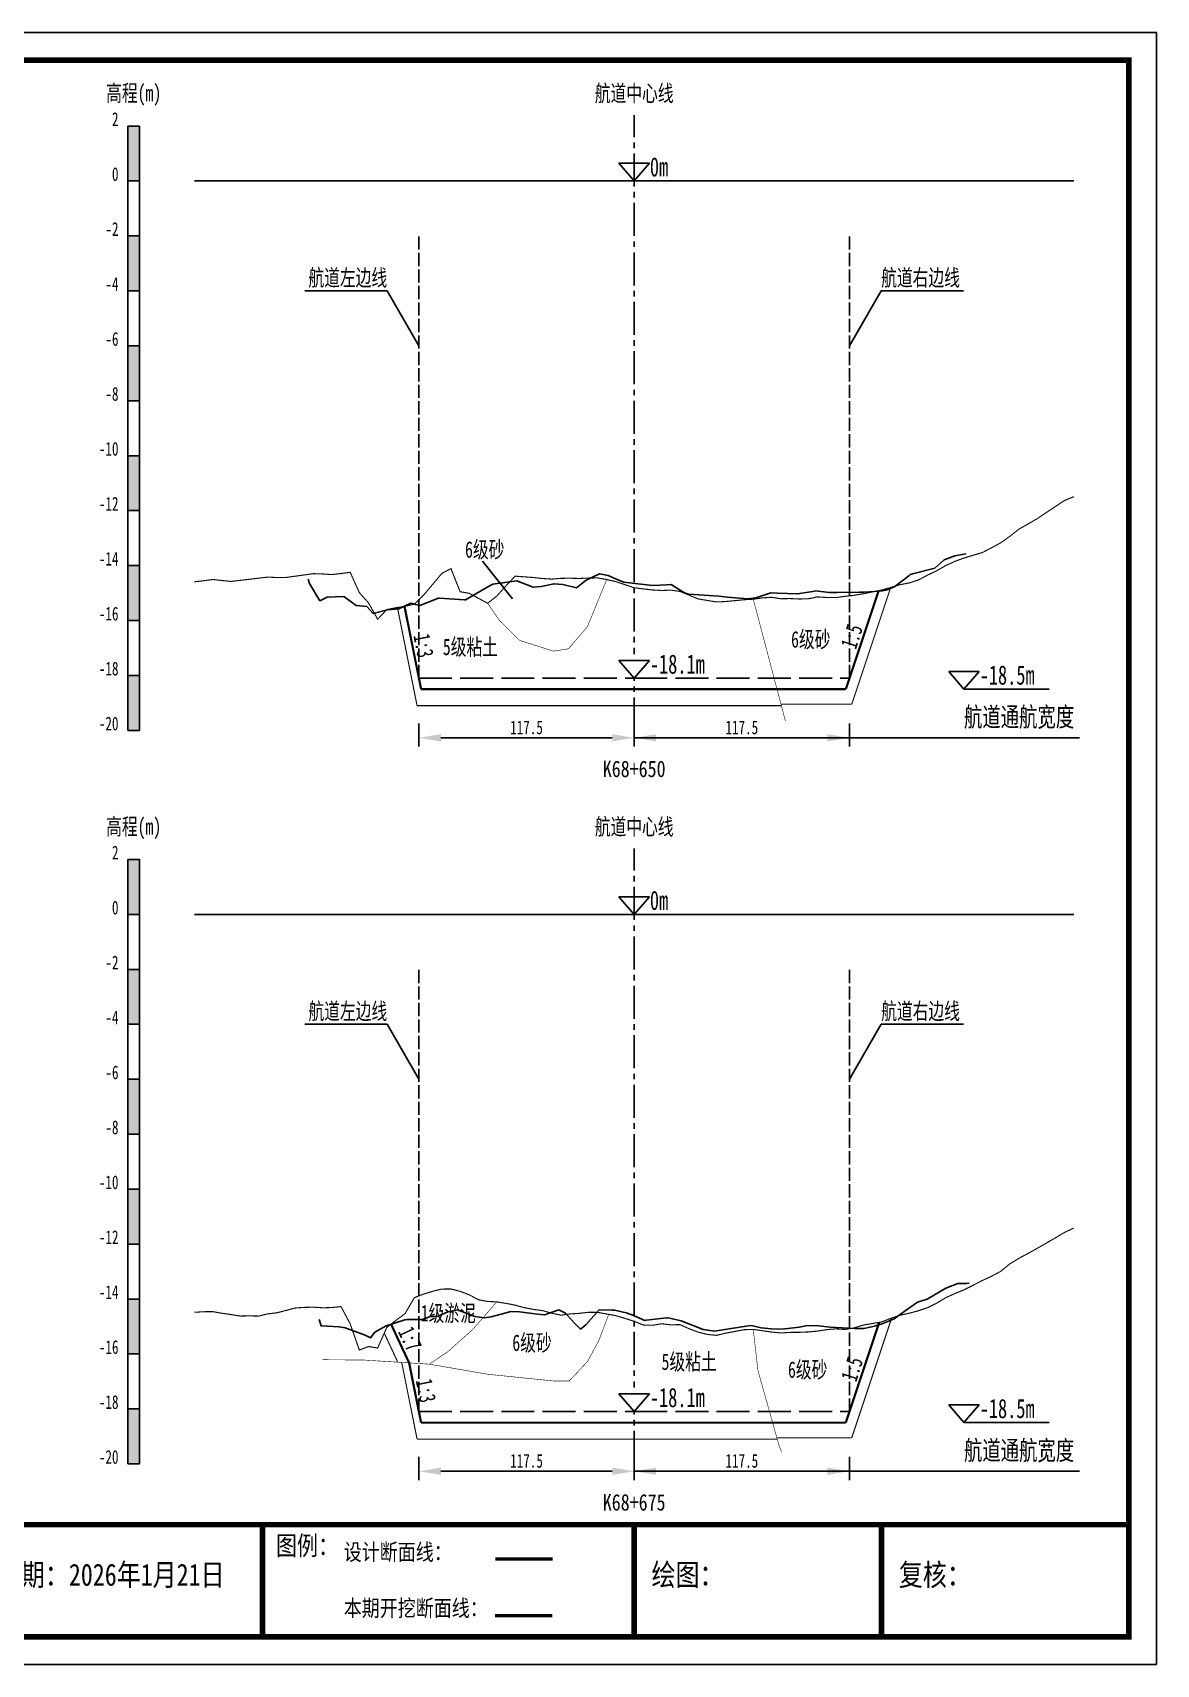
# Model space of a CAD drawing. Header units: millimetres. Extents: x 0 to 1680, y -8762 to 0.
# Drawn here: x 215.6 to 420, y -5643 to -5346 of the extents above; entities that cross this region are included whole.
import ezdxf
from ezdxf.enums import TextEntityAlignment as Align

# ---------------------------------------------------------------- set-up
doc = ezdxf.new("R2010")
doc.units = ezdxf.units.MM
for name, pattern in [('ACAD_ISO02W100', [15, 12, -3]), ('ACAD_ISO05W100', [33, 24, -3, 0, -3, 0, -3]), ('CENTER2', [1.125, 0.75, -0.125, 0.125, -0.125])]:
    doc.linetypes.add(name, pattern=pattern)
for name, color, linetype in [('0-桩号', 1, 'Continuous'), ('0-航道左右边线标注', 8, 'Continuous'), ('1-疏浚底高', 7, 'Continuous'), ('1-通航宽度', 7, 'Continuous'), ('1-通航底高', 7, 'Continuous'), ('202601', 5, 'Continuous'), ('DMX', 20, 'Continuous'), ('L1', 7, 'Continuous'), ('图幅外框线', 145, 'Continuous'), ('地质分层', 6, 'Continuous'), ('坡比', 1, 'Continuous'), ('尺寸标注', 1, 'Continuous'), ('开挖线', 4, 'Continuous'), ('标尺', 7, 'Continuous'), ('超挖线', 3, 'Continuous'), ('辅助框', 7, 'Continuous'), ('通航底面线', 7, 'ACAD_ISO02W100')]:
    doc.layers.add(name, color=color, linetype=linetype)
doc.styles.get("Standard").update_dxf_attribs({"font": 'arial.ttf'})
doc.styles.add('仿宋', font='仿宋_GB2312.ttf', dxfattribs={"width": 0.8})
doc.styles.add('仿宋GB2312', font='仿宋_GB2312.ttf', dxfattribs={"width": 0.7, "height": 2.5})
doc.styles.add('仿宋体', font='仿宋_GB2312.ttf', dxfattribs={"width": 0.8})
doc.dimstyles.new('2000', dxfattribs={"dimtxt": 3, "dimasz": 2.5, "dimexe": 1.25, "dimexo": 0.625, "dimtad": 1, "dimlfac": 2, "dimdsep": 46, "dimtxsty": 'Standard', "dimcen": 2.5, "dimadec": 0, "dimazin": 0, "dimtfac": 1, "dimtmove": 0, "dimatfit": 3, "dimfxl": 0, "dimarcsym": 0})

# ---------------------------------------------------------------- blocks, each defined once
blk = doc.blocks.new('标尺')
at = {"layer": '标尺', "linetype": 'Continuous'}
for points in [[(-2.116669999959413, 100), (0, 100), (0, 90), (-2.116669999959413, 90)], [(-2.116669999959413, 80), (0, 80), (0, 70), (-2.116669999959413, 70)], [(-2.116669999959413, 60), (0, 60), (0, 50), (-2.116669999959413, 50)], [(-2.116669999959413, 40), (0, 40), (0, 30), (-2.116669999959413, 30)], [(-2.116669999959413, 20), (0, 20), (0, 10), (-2.116669999959413, 10)], [(-2.116669999959413, 0), (0, 0), (0, -10), (-2.116669999959413, -10)]]:
    blk.add_hatch(color=256, dxfattribs=at).paths.add_polyline_path(points)
for p, q in [((-2.116669999959413, -10), (-2.116669999959413, 100)), ((0, -10), (0, 100)), ((-2.116669999959413, 80), (0, 80)), ((-2.116669999959413, 70), (0, 70)), ((-2.116669999959413, 60), (0, 60)), ((-2.116669999959413, 50), (0, 50)), ((-2.116669999959413, 40), (0, 40)), ((-2.116669999959413, 30), (0, 30)), ((-2.116669999959413, 20), (0, 20)), ((-2.116669999959413, 10), (0, 10)), ((-2.116669999959413, 0), (0, 0)), ((-2.116669999959413, -10), (0, -10))]:
    blk.add_line(p, q, dxfattribs=at)
at = {"layer": '标尺'}
for points in [[(-2.116669999959413, 100), (0, 100), (0, 90), (-2.116669999959413, 90)], [(-2.116669999959413, 100), (0, 100), (0, 90), (-2.116669999959413, 90)], [(-2.116669999959413, 80), (0, 80), (0, 70), (-2.116669999959413, 70)], [(-2.116669999959413, 80), (0, 80), (0, 70), (-2.116669999959413, 70)], [(-2.116669999959413, 60), (0, 60), (0, 50), (-2.116669999959413, 50)], [(-2.116669999959413, 60), (0, 60), (0, 50), (-2.116669999959413, 50)], [(-2.116669999959413, 40), (0, 40), (0, 30), (-2.116669999959413, 30)], [(-2.116669999959413, 40), (0, 40), (0, 30), (-2.116669999959413, 30)], [(-2.116669999959413, 20), (0, 20), (0, 10), (-2.116669999959413, 10)], [(-2.116669999959413, 20), (0, 20), (0, 10), (-2.116669999959413, 10)], [(-2.116669999959413, 0), (0, 0), (0, -10), (-2.116669999959413, -10)], [(-2.116669999959413, 0), (0, 0), (0, -10), (-2.116669999959413, -10)]]:
    blk.add_lwpolyline(points, close=True, dxfattribs=at)
at = {"layer": '标尺', "style": '仿宋GB2312', "width": 0.7}
blk.add_text('高程(m)', height=3, dxfattribs=at).set_placement((-1.058334999950603, 106.0000000009313), align=Align.MIDDLE_CENTER)
for s, p in [('2', (-3.816669999971054, 100)), ('0', (-3.816669999971054, 90)), ('-2', (-3.816669999971054, 80)), ('-4', (-3.816669999971054, 70)), ('-6', (-3.816669999971054, 60)), ('-8', (-3.816669999971054, 50)), ('-10', (-3.816669999971054, 40)), ('-12', (-3.816669999971054, 30)), ('-14', (-3.816669999971054, 20)), ('-16', (-3.816669999971054, 10)), ('-18', (-3.816669999971054, 0)), ('-20', (-3.816669999971054, -10))]:
    blk.add_text(s, height=2.5, dxfattribs=at).set_placement(p, align=Align.RIGHT)
blk = doc.blocks.new('*D211')
at = {"layer": 'Defpoints', "color": 0, "ltscale": 0.5}
for p in [(285.83333333351, -5463.5), (325, -5463.5), (325, -5474.35333821423)]:
    blk.add_point(p, dxfattribs=at)
at = {"layer": '尺寸标注', "color": 0, "lineweight": -2, "ltscale": 0.5}
for p, q in [((285.83333333351, -5471.75), (285.83333333351, -5475.953338214231)), ((325, -5471.75), (325, -5475.953338214231)), ((289.83333333351, -5474.35333821423), (321, -5474.35333821423))]:
    blk.add_line(p, q, dxfattribs=at)
at = {"layer": '尺寸标注', "color": 0, "ltscale": 0.5}
for points in [[(289.83333333351, -5473.686671547563), (289.83333333351, -5475.020004880897), (285.83333333351, -5474.35333821423)], [(321, -5473.686671547563), (321, -5475.020004880897), (325, -5474.35333821423)]]:
    blk.add_solid(points, dxfattribs=at)
at = {"layer": '尺寸标注', "color": 0, "ltscale": 0.5, "insert": (305.416666666755, -5472.47833821423), "char_height": 2.5, "attachment_point": 5, "style": '仿宋GB2312'}
blk.add_mtext('117.5', dxfattribs=at)
blk = doc.blocks.new('*D212')
at = {"layer": 'Defpoints', "color": 0, "ltscale": 0.5}
for p in [(285.833333333811, -5597), (325, -5597), (325, -5607.853307961878)]:
    blk.add_point(p, dxfattribs=at)
at = {"layer": '尺寸标注', "color": 0, "lineweight": -2, "ltscale": 0.5}
for p, q in [((285.833333333811, -5605.25), (285.833333333811, -5609.453307961879)), ((325, -5605.25), (325, -5609.453307961879)), ((289.833333333811, -5607.853307961878), (321, -5607.853307961878))]:
    blk.add_line(p, q, dxfattribs=at)
at = {"layer": '尺寸标注', "color": 0, "ltscale": 0.5}
for points in [[(289.833333333811, -5607.186641295211), (289.833333333811, -5608.519974628545), (285.833333333811, -5607.853307961878)], [(321, -5607.186641295211), (321, -5608.519974628545), (325, -5607.853307961878)]]:
    blk.add_solid(points, dxfattribs=at)
at = {"layer": '尺寸标注', "color": 0, "ltscale": 0.5, "insert": (305.4166666669055, -5605.978307961878), "char_height": 2.5, "attachment_point": 5, "style": '仿宋GB2312'}
blk.add_mtext('117.5', dxfattribs=at)
blk = doc.blocks.new('*D152')
at = {"layer": 'Defpoints', "color": 0, "ltscale": 0.5}
for p in [(325, -5463.5), (364.166666666189, -5463.5), (364.166666666189, -5474.353284410656)]:
    blk.add_point(p, dxfattribs=at)
at = {"layer": '尺寸标注', "color": 0, "lineweight": -2, "ltscale": 0.5}
for p, q in [((325, -5471.75), (325, -5475.953284410656)), ((364.166666666189, -5471.75), (364.166666666189, -5475.953284410656)), ((329, -5474.353284410656), (360.166666666189, -5474.353284410656))]:
    blk.add_line(p, q, dxfattribs=at)
at = {"layer": '尺寸标注', "color": 0, "ltscale": 0.5}
for points in [[(329, -5473.686617743989), (329, -5475.019951077323), (325, -5474.353284410656)], [(360.166666666189, -5473.686617743989), (360.166666666189, -5475.019951077323), (364.166666666189, -5474.353284410656)]]:
    blk.add_solid(points, dxfattribs=at)
at = {"layer": '尺寸标注', "color": 0, "ltscale": 0.5, "insert": (344.5833333330945, -5472.478284410656), "char_height": 2.5, "attachment_point": 5, "style": '仿宋GB2312'}
blk.add_mtext('117.5', dxfattribs=at)
blk = doc.blocks.new('*D153')
at = {"layer": 'Defpoints', "color": 0, "ltscale": 0.5}
for p in [(325, -5597), (364.166666667879, -5597), (364.166666667879, -5607.85325414743)]:
    blk.add_point(p, dxfattribs=at)
at = {"layer": '尺寸标注', "color": 0, "lineweight": -2, "ltscale": 0.5}
for p, q in [((325, -5605.25), (325, -5609.45325414743)), ((364.166666667879, -5605.25), (364.166666667879, -5609.45325414743)), ((329, -5607.85325414743), (360.166666667879, -5607.85325414743))]:
    blk.add_line(p, q, dxfattribs=at)
at = {"layer": '尺寸标注', "color": 0, "ltscale": 0.5}
for points in [[(329, -5607.186587480763), (329, -5608.519920814097), (325, -5607.85325414743)], [(360.166666667879, -5607.186587480763), (360.166666667879, -5608.519920814097), (364.166666667879, -5607.85325414743)]]:
    blk.add_solid(points, dxfattribs=at)
at = {"layer": '尺寸标注', "color": 0, "ltscale": 0.5, "insert": (344.5833333339395, -5605.97825414743), "char_height": 2.5, "attachment_point": 5, "style": '仿宋GB2312'}
blk.add_mtext('117.5', dxfattribs=at)
blk = doc.blocks.new('通航底高')
at = {"layer": '1-通航底高'}
for p, q in [((-2.762494692986365, 3.232132659759372), (5.923793651163578e-06, 6.932765245437622e-06)), ((2.762506540631875, 3.232132659759372), (-2.762494692986365, 3.232132659759372)), ((5.923793651163578e-06, 6.932765245437622e-06), (2.762506540631875, 3.232132659759372))]:
    blk.add_line(p, q, dxfattribs=at)
at = {"layer": '1-通航底高', "style": '仿宋', "width": 0.7}
blk.add_attdef('通航底高', (2.856129719933961, 0.8203305718488991), '', height=3.5, dxfattribs=at)
blk = doc.blocks.new('疏浚底高')
at = {"layer": '1-疏浚底高'}
for p, q in [((-2.762500616780017, 3.232125726994127), (0, 0)), ((2.762500616838224, 3.232125726994127), (-2.762500616780017, 3.232125726994127)), ((0, 0), (2.762500616838224, 3.232125726994127)), ((-5.923793651163578e-06, -6.932765245437622e-06), (15.51466270413067, -6.932765245437622e-06))]:
    blk.add_line(p, q, dxfattribs=at)
at = {"layer": '1-疏浚底高', "style": '仿宋', "width": 0.7}
blk.add_attdef('疏浚底高', (2.856123796140309, 0.8203236390836537), '', height=3.5, dxfattribs=at)

msp = doc.modelspace()

# ---------------------------------------------------------------- linework, layer by layer
at = {"layer": '0-航道左右边线标注', "linetype": 'ACAD_ISO02W100', "ltscale": 0.2}
for points in [[(285.8333333335099, -5463.5), (285.8333333335099, -5383)], [(364.166666666189, -5463.5), (364.166666666189, -5383)], [(285.833333333811, -5597), (285.833333333811, -5516.5)], [(364.1666666678789, -5597), (364.1666666678789, -5516.5)]]:
    msp.add_lwpolyline(points, dxfattribs=at)
at = {"layer": '0-航道左右边线标注'}
for points in [[(285.83333333351, -5403), (280.0598306416429, -5392.999999999984), (265.0598306416429, -5392.99999999994)], [(364.166666666189, -5403), (369.9401693581144, -5393.000000000016), (384.9401693581144, -5393.00000000006)], [(285.833333333811, -5536.5), (280.0598306419438, -5526.499999999984), (265.0598306419438, -5526.49999999994)], [(364.166666667879, -5536.5), (369.9401693598044, -5526.500000000016), (384.9401693598044, -5526.50000000006)]]:
    msp.add_lwpolyline(points, dxfattribs=at)
at = {"layer": '1-通航宽度'}
for points in [[(325, -5474.35), (406, -5474.35)], [(325, -5607.85), (406, -5607.85)]]:
    msp.add_lwpolyline(points, dxfattribs=at)
at = {"layer": '202601', "color": 1, "linetype": 'Continuous'}
for points in [[(265.7169999999994, -5445.499999999767), (265.9532222222214, -5446.249998092419), (267.8398888888884, -5449.399998664623), (269.1632222222213, -5448.749998092419), (272.1498888888884, -5448.650000571972), (274.3932222222214, -5450.249999046093), (276.3532222222213, -5450.449998855358), (277.5198888888884, -5451.699998855358), (280.1265555555554, -5451.049998283153), (282.1998888888884, -5450.849998473888), (284.3932222222214, -5449.849999427563), (285.9965555555553, -5450.249999046093), (289.3698888888883, -5448.949997901685), (289.4565555555554, -5448.949997901685), (289.5032222222214, -5448.949997901685), (290.4865555555554, -5448.999999046093), (294.1532222222214, -5449.249999999767), (294.3032222222214, -5449.249999999767), (298.7832222222214, -5446.649997710949), (299.2565555555554, -5446.400001525646), (303.6532222222214, -5445.80000209785), (306.6132222222214, -5446.949999809032), (308.0598888888884, -5446.800001144176), (310.4232222222214, -5446.299999236828), (312.0298888888884, -5446.449997901685), (314.4832222222213, -5447.05000209785), (316.2765555555554, -5445.649998664623), (318.7032222222214, -5444.500000953441), (320.2498888888884, -5444.799998283153), (321.9965555555553, -5445.600002288586), (323.1132222222214, -5446.049998283153), (325.6865555555554, -5446.350000381237), (328.4198888888884, -5446.600001334911), (330.9565555555554, -5446.499999046093), (331.7298888888884, -5446.449997901685), (332.5665555555554, -5447.000000953441), (334.1465555555554, -5447.949998855358), (334.8765555555553, -5448.199999809032), (337.7598888888884, -5448.399999618297), (340.3765555555553, -5448.549998283153), (341.9665555555554, -5448.749998092419), (345.6732222222214, -5449.050000190502), (347.1032222222213, -5448.850000381237), (349.8665555555554, -5447.949998855358), (351.0632222222214, -5447.999999999767), (354.7032222222214, -5448.149998664623), (357.4798888888884, -5447.699997901685), (357.9965555555553, -5447.600000381237), (360.4598888888884, -5447.899997710949), (361.0865555555554, -5447.899997710949), (361.9432222222214, -5447.899997710949), (365.9865555555554, -5447.850001334911), (366.7932222222214, -5447.850001334911), (368.6732222222214, -5447.699997901685), (370.1598888888884, -5447.600000381237), (370.8465555555554, -5447.450001716381), (372.4498888888884, -5446.800001144176), (374.9465555555554, -5444.849999427563), (375.2298888888884, -5444.649999618297), (375.6065555555554, -5444.500000953441), (379.6798888888884, -5443.500001907116), (381.4098888888884, -5441.949999809032), (383.3632222222214, -5441.200001716381), (385.3298888888884, -5440.849998473888)], [(267.6870000001984, -5580.249999999069), (268.0332222224204, -5581.39999771025), (271.3132222224204, -5581.550001143478), (272.4065555557544, -5581.750000952743), (273.7732222224204, -5582.24999809172), (276.0365555557544, -5583.09999847319), (277.0532222224204, -5583.549999236129), (277.8398888890874, -5582.550000189804), (279.8598888890874, -5581.39999771025), (283.3032222224204, -5580.300001143478), (283.6898888890874, -5580.249999999069), (284.1265555557544, -5580.199998854659), (286.4732222224204, -5580.199998854659), (287.7498888890874, -5579.74999809172), (289.3298888890874, -5579.650000571273), (291.1232222224204, -5578.850001334213), (292.8865555557544, -5578.49999809172), (295.9898888890874, -5579.700001715682), (297.7165555557544, -5579.900001524948), (298.9565555557544, -5579.74999809172), (300.8198888890874, -5579.250000952743), (302.5698888890874, -5578.749999045394), (304.1365555557544, -5578.850001334213), (307.4165555557544, -5579.250000952743), (308.6765555557544, -5579.34999847319), (311.3132222224204, -5578.450001715682), (312.4798888890874, -5579.100002287887), (314.0998888890874, -5580.849999426864), (315.2365555557544, -5582.000001906417), (316.2132222224204, -5581.199997900985), (318.6432222224204, -5578.450001715682), (320.9665555557544, -5578.549999236129), (321.5032222224204, -5578.549999236129), (323.7632222224204, -5579.100002287887), (324.1432222224204, -5579.250000952743), (324.4565555557544, -5579.300002097152), (326.9165555557544, -5580.399998663925), (326.9265555557544, -5580.399998663925), (327.1832222224204, -5580.350002287887), (330.9132222224204, -5579.900001524948), (331.1932222224204, -5579.949997900985), (333.5198888890874, -5580.500000952743), (335.2432222224204, -5581.150001524948), (337.5365555557544, -5582.049998282455), (339.6198888890874, -5582.350000380538), (341.1298888890874, -5582.099999426864), (345.3665555557544, -5581.449998854659), (346.2832222224204, -5581.350001334213), (348.0965555557544, -5581.750000952743), (349.9065555557544, -5581.899999617599), (351.0265555557544, -5582.000001906417), (352.3898888890874, -5581.899999617599), (355.0532222224204, -5581.649998663925), (356.4965555557544, -5581.350001334213), (358.5398888890874, -5581.39999771025), (360.6798888890874, -5581.600002287887), (365.1332222224204, -5581.84999847319), (366.7998888890874, -5581.84999847319), (367.9132222224204, -5581.649998663925), (368.8765555557544, -5581.39999771025), (370.1132222224204, -5580.99999809172), (372.3198888890874, -5580.100001334213), (374.3265555557544, -5578.650001524948), (376.5598888890874, -5577.099999426864), (378.2765555557544, -5576.550001143478), (381.6898888890874, -5574.549998282455), (383.8798888890874, -5573.650001524948), (385.4298888890874, -5573.699997900985), (385.9565555557544, -5573.600000380538)]]:
    msp.add_lwpolyline(points, dxfattribs=at)
at = {"layer": 'DMX', "color": 7, "linetype": 'Continuous', "const_width": 0.2}
for points in [[(244.9999999999997, -5445.950000000186), (244.9999999999997, -5445.950000000186), (246.6666666666861, -5445.770000000019), (248.3333333333139, -5445.535000000149), (250, -5445.725000000093), (251.6666666666861, -5445.89000000013), (253.3333333333139, -5445.694999999832), (255, -5445.495000000112), (256.6666666666861, -5445.299999999814), (258.3333333333139, -5445.100000000093), (260, -5445.180000000168), (261.6666666666861, -5445.165000000037), (263.3333333333139, -5444.935000000056), (265, -5444.705000000075), (266.6666666666861, -5444.475000000093), (268.3333333333139, -5444.529999999795), (270, -5444.634999999776), (271.6666666666861, -5444.450000000186), (273.3333333333139, -5444.229999999981), (275, -5447.935000000056), (276.6666666666861, -5449.790000000037), (278.3333333333139, -5452.76500000013), (280, -5451.01500000013), (281.6666666666861, -5450.680000000168), (283.3333333333139, -5450.410000000149), (285, -5450.029999999795), (286.6666666666861, -5448.415000000037), (288.3333333333139, -5446.424999999814), (290, -5444.439999999944), (291.6666666666861, -5443.549999999814), (293.3333333333139, -5447.76500000013), (295, -5448.055000000168), (296.6666666666861, -5448.955000000075), (298.3333333333139, -5449.85999999987), (300, -5448.555000000168), (301.6666666666861, -5446.705000000075), (303.3333333333139, -5444.930000000168), (305, -5445.055000000168), (306.6666666666861, -5445.169999999925), (308.3333333333139, -5445.35999999987), (310, -5445.464999999851), (311.6666666666861, -5445.325000000186), (313.3333333333139, -5445.305000000168), (315, -5445.345000000205), (316.6666666666861, -5445.274999999907), (318.3333333333139, -5445.245000000112), (320, -5445.544999999925), (321.6666666666861, -5445.935000000056), (323.3333333333139, -5446.479999999981), (325, -5447.044999999925), (326.6666666666861, -5447.25), (328.3333333333139, -5447.439999999944), (330, -5447.535000000149), (331.6666666666861, -5447.470000000205), (333.3333333333139, -5447.705000000075), (335, -5448.39000000013), (336.6666666666861, -5449.075000000186), (338.3333333333139, -5449.354999999981), (340, -5449.625), (341.6666666666861, -5449.544999999925), (343.3333333333139, -5449.384999999776), (345, -5449.220000000205), (346.6666666666861, -5449.125), (348.3333333333139, -5448.884999999776), (350, -5448.779999999795), (351.6666666666861, -5449.040000000037), (353.3333333333139, -5449.009999999776), (355, -5449.084999999963), (356.6666666666861, -5449.060000000056), (358.3333333333139, -5448.705000000075), (360, -5448.814999999944), (361.6666666666861, -5448.830000000075), (363.3333333333139, -5448.60999999987), (365, -5448.419999999925), (366.6666666666861, -5448.134999999776), (368.3333333333139, -5447.799999999814), (370, -5447.464999999851), (371.6666666666861, -5446.995000000112), (373.3333333333139, -5446.490000000224), (375, -5446.174999999814), (376.6666666666861, -5445.645000000019), (378.3333333333139, -5444.770000000019), (380, -5443.964999999851), (381.6666666666861, -5443.009999999776), (383.3333333333139, -5442.245000000112), (385, -5441.629999999888), (386.6666666666861, -5441.125), (388.3333333333139, -5440.64000000013), (390, -5439.770000000019), (391.6666666666861, -5438.875), (393.3333333333139, -5437.689999999944), (395, -5436.375), (396.6666666666861, -5435.419999999925), (398.3333333333139, -5434.464999999851), (400, -5433.345000000205), (401.6666666666861, -5432.225000000093), (403.3333333333139, -5431.134999999776), (405, -5430.455000000075)], [(244.9999999999997, -5578.915000000037), (244.9999999999997, -5578.915000000037), (246.6666666666861, -5578.814999999944), (248.3333333333139, -5578.794999999925), (250, -5579.095000000205), (251.6666666666861, -5579.330000000075), (253.3333333333139, -5579.604999999981), (255, -5579.569999999832), (256.6666666666861, -5579.604999999981), (258.3333333333139, -5579.205000000075), (260, -5579.009999999776), (261.6666666666861, -5578.580000000075), (263.3333333333139, -5578.134999999776), (265, -5578.024999999907), (266.6666666666861, -5577.990000000224), (268.3333333333139, -5578.100000000093), (270, -5578.049999999814), (271.6666666666861, -5577.879999999888), (273.3333333333139, -5581.020000000019), (275, -5585.790000000037), (276.6666666666861, -5585.145000000019), (278.3333333333139, -5585.419999999925), (280, -5581.654999999795), (281.6666666666861, -5580.384999999776), (283.3333333333139, -5579.129999999888), (285, -5576.270000000019), (286.6666666666861, -5575.60999999987), (288.3333333333139, -5575.095000000205), (290, -5574.689999999944), (291.6666666666861, -5574.674999999814), (293.3333333333139, -5575.100000000093), (295, -5575.73499999987), (296.6666666666861, -5576.634999999776), (298.3333333333139, -5576.944999999832), (300, -5577.01500000013), (301.6666666666861, -5577.290000000037), (303.3333333333139, -5577.620000000112), (305, -5578.069999999832), (306.6666666666861, -5578.39000000013), (308.3333333333139, -5578.615000000224), (310, -5579.084999999963), (311.6666666666861, -5579.444999999832), (313.3333333333139, -5579.214999999851), (315, -5579.10999999987), (316.6666666666861, -5578.919999999925), (318.3333333333139, -5578.930000000168), (320, -5579.225000000093), (321.6666666666861, -5579.529999999795), (323.3333333333139, -5580.024999999907), (325, -5580.564999999944), (326.6666666666861, -5581.23499999987), (328.3333333333139, -5581.279999999795), (330, -5581.009999999776), (331.6666666666861, -5581.194999999832), (333.3333333333139, -5581.165000000037), (335, -5581.910000000149), (336.6666666666861, -5582.540000000037), (338.3333333333139, -5582.944999999832), (340, -5583.115000000224), (341.6666666666861, -5582.705000000075), (343.3333333333139, -5582.410000000149), (345, -5582.084999999963), (346.6666666666861, -5582.029999999795), (348.3333333333139, -5582.274999999907), (350, -5582.51500000013), (351.6666666666861, -5582.680000000168), (353.3333333333139, -5582.575000000186), (355, -5582.564999999944), (356.6666666666861, -5582.495000000112), (358.3333333333139, -5582.345000000205), (360, -5582.075000000186), (361.6666666666861, -5581.935000000056), (363.3333333333139, -5582.040000000037), (365, -5581.759999999776), (366.6666666666861, -5581.254999999888), (368.3333333333139, -5580.955000000075), (370, -5580.680000000168), (371.6666666666861, -5580.029999999795), (373.3333333333139, -5579.464999999851), (375, -5579.095000000205), (376.6666666666861, -5578.654999999795), (378.3333333333139, -5578.100000000093), (380, -5577.279999999795), (381.6666666666861, -5576.270000000019), (383.3333333333139, -5575.509999999776), (385, -5574.834999999963), (386.6666666666861, -5573.995000000112), (388.3333333333139, -5573.134999999776), (390, -5572.35999999987), (391.6666666666861, -5571.475000000093), (393.3333333333139, -5570.120000000112), (395, -5569.084999999963), (396.6666666666861, -5568.205000000075), (398.3333333333139, -5567.270000000019), (400, -5566.319999999832), (401.6666666666861, -5565.345000000205), (403.3333333333139, -5564.35999999987), (405, -5563.580000000075)]]:
    msp.add_lwpolyline(points, dxfattribs=at)
at = {"layer": 'L1', "linetype": 'CENTER2', "ltscale": 8}
for p, q in [((324.9999999999994, -5473), (324.9999999999994, -5361)), ((324.9999999999994, -5606.499999999069), (324.9999999999994, -5494.499999999069))]:
    msp.add_line(p, q, dxfattribs=at)
at = {"layer": 'L1'}
for p, q in [((322.2374993832194, -5369.767874272773), (324.9999999999994, -5372.999999999767)), ((327.7625006168376, -5369.767874272773), (322.2374993832194, -5369.767874272773)), ((324.9999999999994, -5372.999999999767), (327.7625006168376, -5369.767874272773)), ((244.9999999999994, -5372.999999999767), (404.9999999999994, -5373.000000000233)), ((322.2374993832194, -5503.267874271842), (324.9999999999994, -5506.499999998836)), ((327.7625006168376, -5503.267874271842), (322.2374993832194, -5503.267874271842)), ((324.9999999999994, -5506.499999998836), (327.7625006168376, -5503.267874271842)), ((244.9999999999994, -5506.499999998836), (404.9999999999994, -5506.499999999302))]:
    msp.add_line(p, q, dxfattribs=at)
at = {"layer": '地质分层'}
msp.add_lwpolyline([(297.3765558501691, -5442.21403232491), (302.8540750769171, -5449.031782374655)], dxfattribs=at)
at = {"layer": '地质分层', "linetype": 'ACAD_ISO05W100', "ltscale": 0.2, "const_width": 0.1, "flags": 128}
for points in [[(298.3333333333139, -5449.85999999987), (300.5173342637718, -5453.012158232741), (304.1403430616483, -5456.619116658345), (310.3095811009989, -5458.578999523073), (313.0535220745951, -5458.150267731398), (316.4888849984854, -5454.137595954351), (320, -5445.544999999925)], [(346.6666666666861, -5449.125), (352.5149461225454, -5471.300192849828)], [(287.7501976853237, -5588.362923520617), (291.1061719702557, -5586.073144057766), (295.6674101371318, -5582.013231685385), (300, -5577.01500000013)], [(268.2999811340123, -5587.55149681773), (275.8333871670184, -5587.606500162277), (287.7501976853237, -5588.362923520617), (298.3088866705075, -5590.188633602113), (310.3095811009989, -5591.413653387688), (313.1617793096229, -5591.413653387688), (316.5105364453048, -5587.898854139261), (318.6179439527914, -5583.94175953418), (320.3639946683543, -5579.291611024179)], [(346.6666666666861, -5582.029999999795), (347.5154085438699, -5589.499476676807), (351.3188460664824, -5603.029739060439), (351.8259895425634, -5604.382509921351)]]:
    msp.add_lwpolyline(points, dxfattribs=at)
at = {"layer": '开挖线', "linetype": 'Continuous', "const_width": 0.4, "flags": 128}
for points in [[(363.500000002049, -5465.500000002274), (369.4765987882163, -5447.570203643407)], [(286.2333333339647, -5465.500000002274), (283.219036549341, -5450.428516079154)], [(286.2333333339647, -5465.500000002274), (363.500000002049, -5465.500000002274)], [(363.5000000023501, -5599.000000002274), (369.5837742535481, -5580.748677248308)], [(284.0590587936383, -5588.128627299136), (280.7657367369691, -5581.071508606223)], [(286.2333333342657, -5599.000000002274), (284.0590587936382, -5588.128627299136)], [(286.2333333342657, -5599.000000002274), (363.5000000023501, -5599.000000002274)]]:
    msp.add_lwpolyline(points, dxfattribs=at)
at = {"layer": '超挖线', "linetype": 'ACAD_ISO02W100', "ltscale": 0.5, "const_width": 0.2, "flags": 128}
for points in [[(364.5833451829037, -5468.250000002274), (371.6685337600545, -5446.994434270821)], [(285.5000000339222, -5468.500000002274), (281.9275474946735, -5450.63773730603)], [(285.5000000339222, -5468.500000002274), (351.7764492619455, -5468.500000002274)], [(364.5833451829037, -5468.250000002274), (351.7105165833048, -5468.250000002274)], [(364.5833451832048, -5601.750000002274), (371.843305355912, -5579.970119484152)], [(281.9980066876201, -5587.997801357635), (279.5317070979721, -5582.712873665501)], [(285.5000000342233, -5602.000000002274), (282.7085810928142, -5588.042905295228)], [(285.5000000342233, -5602.000000002274), (351.0293802703819, -5602.000000002274)], [(364.5833451832048, -5601.750000002274), (350.95910377805, -5601.750000002274)]]:
    msp.add_lwpolyline(points, dxfattribs=at)
at = {"layer": '辅助框', "color": 24, "const_width": 1}
for points in [[(24.99999999910082, -5617.581966023392), (414.9999999991009, -5617.581966023392)], [(257.3787765649855, -5617.581966023392), (257.3787765649855, -5638)], [(324.9999999991009, -5617.581966023392), (324.9999999991009, -5638)], [(369.9999999991009, -5617.581966023392), (369.9999999991009, -5617.581966023392), (369.9999999991009, -5638)]]:
    msp.add_lwpolyline(points, dxfattribs=at)
at = {"layer": '辅助框', "color": 7, "lineweight": 50}
msp.add_lwpolyline([(299.7886391448828, -5623.780435456122), (310.147138754664, -5623.780435456122)], dxfattribs=at)
at = {"layer": '辅助框', "color": 1, "lineweight": 50}
msp.add_lwpolyline([(299.716763841468, -5634.106961125781), (310.0752634512492, -5634.106961125781)], dxfattribs=at)

# ---------------------------------------------------------------- block references
at = {"layer": '1-疏浚底高'}
for p in [(385, -5465.5), (385, -5599)]:
    msp.add_blockref('疏浚底高', p, dxfattribs=at).add_auto_attribs({'疏浚底高': '-18.5m'})
at = {"layer": '标尺'}
for p in [(234.9999999999994, -5463), (234.9999999999994, -5596.499999999069)]:
    msp.add_blockref('标尺', p, dxfattribs=at)

# ---------------------------------------------------------------- texts
at = {"layer": '0-航道左右边线标注', "style": '仿宋', "width": 0.7}
for p in [(280.0598306416429, -5392.999999999984), (280.0598306419438, -5526.499999999984)]:
    msp.add_text('航道左边线', height=3, dxfattribs=at).set_placement(p, align=Align.BOTTOM_RIGHT)
for p in [(369.9401693581144, -5393.000000000016), (369.9401693598044, -5526.500000000016)]:
    msp.add_text('航道右边线', height=3, dxfattribs=at).set_placement(p, align=Align.BOTTOM_LEFT)
at = {"layer": '1-通航宽度', "style": '仿宋', "width": 0.7}
for p in [(385, -5473.35), (385, -5606.85)]:
    msp.add_text('航道通航宽度', height=3.5, dxfattribs=at).set_placement(p, align=Align.BOTTOM_LEFT)
at = {"layer": 'L1', "style": '仿宋', "width": 0.7}
for p in [(324.9999999999994, -5357.02892156085), (324.9999999999994, -5490.528921559919)]:
    msp.add_text('航道中心线', height=3, dxfattribs=at).set_placement(p, align=Align.MIDDLE_CENTER)
for p in [(327.8561237953248, -5372.179669429315), (327.8561237953248, -5505.679669428384)]:
    msp.add_text('0m ', height=3.5, dxfattribs=at).set_placement(p)
at = {"layer": '地质分层', "linetype": 'Continuous', "style": '仿宋GB2312', "width": 0.7}
for s, p in [('6级砂', (297.8129223885063, -5440.077095810986)), ('5级粘土', (295.2010394990704, -5457.7933584782)), ('6级砂', (357.1306690525763, -5456.430596837325)), ('1级淤泥', (291.1748089638697, -5579.073724478792)), ('6级砂', (306.4108119133458, -5584.453566948756)), ('5级粘土', (334.9935233246417, -5587.917254560185)), ('6级砂', (356.5619650890604, -5589.350985842026))]:
    msp.add_text(s, height=3, dxfattribs=at).set_placement(p, align=Align.MIDDLE_CENTER)
at = {"layer": '坡比', "style": '仿宋体', "width": 0.7}
for s, rotation, p in [('1:3', 281, (286.6873434028338, -5457.572011319433)), ('1:5', 72, (364.5909334063665, -5455.902644468802)), ('1:7', 295, (284.2247575652559, -5583.75428313622)), ('1:5', 72, (364.6445184066364, -5589.241889468892)), ('1:3', 281, (287.1073549415847, -5593.172069011683))]:
    msp.add_text(s, height=3, rotation=rotation, dxfattribs=at).set_placement(p, align=Align.MIDDLE)
at = {"layer": '辅助框', "insert": (259.8269339584743, -5619.631954133956), "char_height": 3.5, "width": 20.65205776894732, "attachment_point": 1, "style": '仿宋'}
msp.add_mtext('{\\C3;图例：}', dxfattribs=at)
at = {"layer": '辅助框', "color": 7, "lineweight": 50, "insert": (272.1653762094845, -5621.051345709999), "char_height": 3, "width": 26.24716962347821, "attachment_point": 1, "style": '仿宋'}
msp.add_mtext('设计断面线：', dxfattribs=at)
at = {"layer": '辅助框', "lineweight": 0, "char_height": 4, "width": 115.8863471220259, "attachment_point": 1}
for s, insert in [('{\\fKaiTi|b0|i0|c134|p49;\\W0.8;测量日期：2026年1月21日}', (200.3284275254664, -5624.682042507085)), ('{\\fKaiTi|b0|i0|c134|p49;\\W0.8;绘图：}', (328.1550933685704, -5624.682042507085)), ('{\\fKaiTi|b0|i0|c134|p49;\\W0.8;复核：}', (373.1550933685704, -5624.682042507085))]:
    msp.add_mtext(s, dxfattribs=dict(at, insert=insert))
at = {"layer": '辅助框', "color": 1, "insert": (272.1653762094845, -5631.260362698303), "char_height": 3, "width": 26.24716962347821, "attachment_point": 1, "style": '仿宋'}
msp.add_mtext('本期开挖断面线：', dxfattribs=at)

# ---------------------------------------------------------------- wipeouts: each hides what was drawn before it
for points in [[(319.1678378378375, -5481.605927026794), (319.1678378378375, -5478.45187297274), (330.767297297297, -5478.45187297274), (330.767297297297, -5481.605927026794)], [(319.1678378378375, -5615.105927025863), (319.1678378378375, -5611.951872971808), (330.767297297297, -5611.951872971808), (330.767297297297, -5615.105927025863)]]:
    msp.add_wipeout(points).dxf.layer = '0-桩号'

# ---------------------------------------------------------------- next in the draw order: texts
at = {"layer": '0-桩号', "style": '仿宋', "width": 0.8}
for s, p in [('K68+650', (325, -5480.0289)), ('K68+675', (325, -5613.5289))]:
    msp.add_text(s, height=3, dxfattribs=at).set_placement(p, align=Align.MIDDLE)

# ---------------------------------------------------------------- next in the draw order: wipeouts: each hides what was drawn before it
for points in [[(338.3219318258412, -5463.500006932765), (322.1304279924803, -5463.500006932765), (322.1304279924803, -5459.1510166430635), (338.3219318258412, -5459.1510166430635)], [(338.3219377496349, -5597), (322.130433916274, -5597), (322.130433916274, -5592.651009710298), (338.3219377496349, -5592.651009710298)]]:
    msp.add_wipeout(points).dxf.layer = '1-通航底高'

# ---------------------------------------------------------------- next in the draw order: linework, layer by layer
at = {"layer": '图幅外框线'}
msp.add_lwpolyline([(-8.991776212496916e-10, -5346), (419.9999999991009, -5346), (419.9999999991009, -5643), (-8.991776212496916e-10, -5643)], close=True, dxfattribs=at)
at = {"layer": '辅助框', "color": 24, "const_width": 1}
msp.add_lwpolyline([(414.9999999991009, -5638), (414.9999999991009, -5351), (24.99999999910082, -5351), (24.99999999910082, -5638)], close=True, dxfattribs=at)
at = {"layer": '通航底面线', "ltscale": 0.5}
for points in [[(285.8333333333139, -5463.5), (325, -5463.5), (364.1666666666861, -5463.5)], [(285.8333333333139, -5597), (325, -5597), (364.1666666666861, -5597)]]:
    msp.add_lwpolyline(points, dxfattribs=at)

# ---------------------------------------------------------------- next in the draw order: block references
at = {"layer": '1-通航底高'}
for p in [(325, -5463.5), (325, -5597)]:
    msp.add_blockref('通航底高', p, dxfattribs=at).add_auto_attribs({'通航底高': '-18.1m'})

# ---------------------------------------------------------------- next in the draw order: dimensions: what is measured, and where the dimension line sits
at = {"layer": '尺寸标注', "ltscale": 0.5}
for p1, p2, distance, picture, middle in [((285.83333333351, -5463.5), (325, -5463.5), -10.853338214229552, '*D211', (305.416666666755, -5472.47833821423)), ((325, -5463.5), (364.166666666189, -5463.5), -10.85328441065576, '*D152', (344.5833333330945, -5472.478284410656)), ((285.833333333811, -5597), (325, -5597), -10.853307961878272, '*D212', (305.4166666669055, -5605.978307961878)), ((325, -5597), (364.166666667879, -5597), -10.853254147429652, '*D153', (344.5833333339395, -5605.97825414743))]:
    dim = msp.add_aligned_dim(p1=p1, p2=p2, distance=distance, dimstyle='2000', override={"dimtxt": 3.5, "dimasz": 4, "dimexe": 1.6, "dimexo": 8.25, "dimlfac": 3, "dimtxsty": '仿宋GB2312'}, dxfattribs=at)
    dim.commit()
    dim.dimension.update_dxf_attribs({"geometry": picture, "text_midpoint": middle})

doc.saveas('drawing.dxf')
